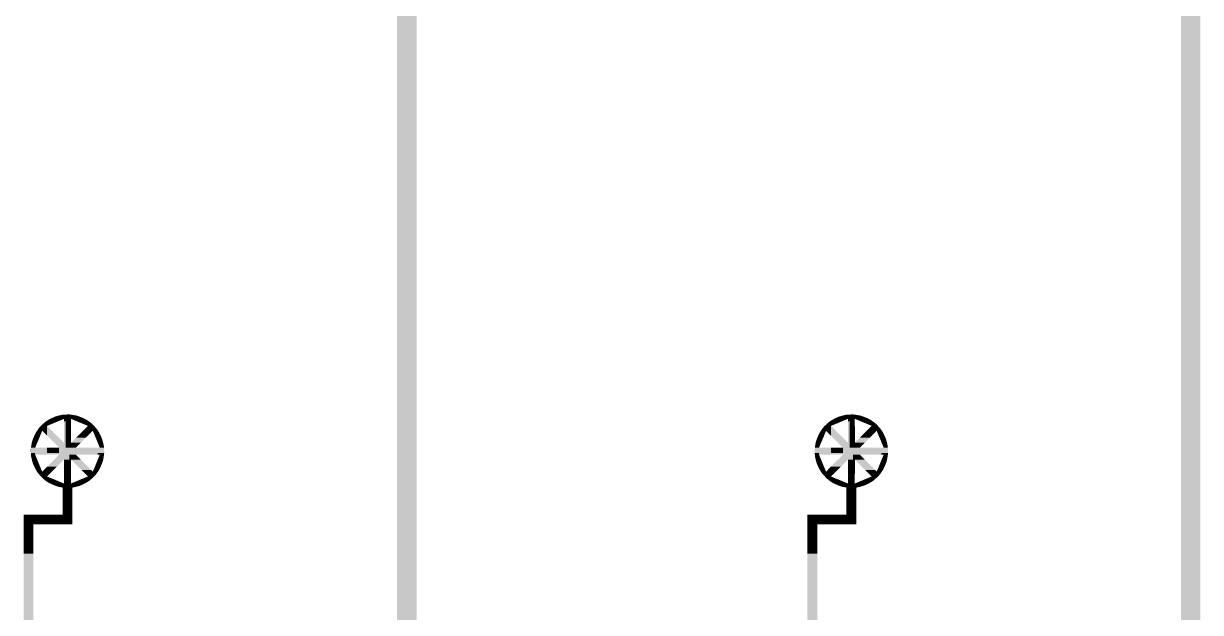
# Model space of a CAD drawing. Extents: x -40166 to 40284, y -45890 to 44060.
# Drawn here: x 4160 to 16209, y -16915 to -10890 of the extents above; entities that cross this region are included whole.
import ezdxf

# ---------------------------------------------------------------- set-up
doc = ezdxf.new("R2010")
doc.units = 0
doc.layers.add('L1D0_square', color=2, linetype='CONTINUOUS')

# ---------------------------------------------------------------- blocks, each defined once
blk = doc.blocks.new('flow-inlet')
at = {"layer": 'L1D0_square'}
for points in [[(-161, 339), (-126, 354), (-91, 339), (-91, 364)], [(-91, 364), (-55, 372), (-18, 364), (-18, 375)], [(-91, 339), (-91, 364), (-18, 339), (-18, 364)], [(-18, 309), (-18, 375), (19, 324), (19, 376)], [(19, 324), (19, 376), (35, 331), (35, 374)], [(55, 323), (35, 331), (55, 371), (35, 374)], [(55, 353), (55, 371), (126, 353), (91, 365)], [(-304, 219), (-302, 224), (-222, 253), (-279, 253)], [(-279, 253), (-252, 278), (-222, 253), (-222, 278)], [(-209, 159), (-259, 209), (-209, 259), (-259, 238)], [(-252, 278), (-225, 302), (-222, 278), (-222, 302)], [(-225, 302), (-193, 322), (-161, 302), (-161, 339)], [(-222, 253), (-222, 302), (-105, 302)], [(-86, 36), (-209, 159), (-86, 137), (-209, 259)], [(-161, 302), (-161, 339), (-105, 302), (-105, 339)], [(-105, 302), (-105, 339), (-35, 331), (-35, 339)], [(-36, 137), (-35, 302), (-18, 137), (-18, 309)], [(-35, 302), (-35, 339), (-18, 309), (-18, 339)], [(-18, 193), (-18, 309), (36, 193), (35, 331)], [(55, 323), (55, 353), (126, 323), (126, 353)], [(126, 293), (55, 323), (126, 323)], [(126, 323), (126, 353), (193, 323), (160, 339)], [(126, 302), (126, 323), (224, 302), (193, 323)], [(161, 279), (126, 293), (161, 302), (126, 302)], [(161, 279), (161, 302), (253, 279), (224, 302)], [(209, 259), (161, 279), (209, 279)], [(175, 225), (202, 252), (302, 225), (278, 252)], [(202, 252), (209, 259), (209, 252)], [(209, 252), (209, 279), (278, 252), (253, 279)], [(-365, 91), (-353, 126), (-308, 91), (-293, 126)], [(-353, 126), (-339, 160), (-293, 126), (-279, 160)], [(-339, 160), (-330, 179), (-279, 160), (-259, 209)], [(-330, 179), (-323, 193), (-259, 209), (-311, 209)], [(-311, 209), (-304, 219), (-259, 209), (-259, 238)], [(-86, -18), (-86, 137), (-36, -18), (-36, 87)], [(-36, -18), (-36, 137), (-18, -18), (-18, 137)], [(-18, 86), (-18, 193), (36, 86), (36, 193)], [(36, 86), (88, 138), (136, 86), (188, 138)], [(88, 138), (220, 193), (188, 138), (220, 170)], [(88, 138), (143, 193), (220, 193)], [(143, 193), (175, 225), (220, 193), (220, 225)], [(220, 193), (220, 225), (259, 209), (259, 225)], [(220, 193), (259, 209), (243, 193)], [(220, 170), (220, 193), (243, 193)], [(266, 193), (259, 209), (266, 225), (259, 225)], [(266, 193), (266, 225), (322, 193), (302, 225)], [(279, 161), (266, 193), (339, 161), (322, 193)], [(294, 126), (279, 161), (354, 126), (339, 161)], [(308, 91), (294, 126), (364, 91), (354, 126)], [(-375, -18), (-376, 19), (-374, -18), (-374, 35)], [(-374, 35), (-371, 55), (-331, 35), (-323, 55)], [(-374, -18), (-374, 35), (-209, -18), (-209, 35)], [(-371, 55), (-365, 91), (-323, 55), (-308, 91)], [(-209, -18), (-209, 35), (-86, -18), (-86, 36)], [(-18, 35), (-18, 86), (86, 35), (86, 86)], [(-18, -18), (-18, 35), (220, -18), (220, 35)], [(86, 36), (86, 86), (136, 86)], [(86, 35), (86, 36), (220, 35)], [(220, 18), (220, 35), (375, 18), (374, 35)], [(220, -18), (220, 18), (376, -18), (375, 18)], [(323, 55), (308, 91), (372, 55), (364, 91)], [(331, 35), (323, 55), (374, 35), (372, 55)], [(-374, -35), (-375, -18), (-331, -35), (-331, -18)], [(-372, -52), (-374, -35), (-324, -52), (-331, -35)], [(-372, -55), (-372, -52), (-323, -55), (-324, -52)], [(-364, -91), (-372, -55), (-308, -91), (-323, -55)], [(-354, -126), (-364, -91), (-294, -126), (-308, -91)], [(-136, -36), (-331, -35), (-136, -18), (-331, -18)], [(-208, -157), (-136, -86), (-107, -157), (-36, -86)], [(-136, -36), (-136, -18), (18, -36), (18, -18)], [(-136, -86), (-86, -36), (18, -86), (18, -36)], [(-36, -193), (-36, -86), (18, -193), (18, -86)], [(18, -35), (18, -18), (308, -35), (308, -18)], [(18, -36), (18, -35), (136, -36), (136, -35)], [(18, -86), (18, -36), (136, -86), (86, -36)], [(18, -193), (18, -86), (36, -193), (36, -86)], [(143, -193), (36, -86), (243, -193), (136, -86)], [(136, -36), (136, -35), (331, -35)], [(294, -126), (308, -91), (353, -126), (365, -91)], [(308, -35), (308, -18), (374, -35), (374, -18)], [(308, -91), (323, -55), (365, -91), (371, -55)], [(323, -55), (331, -35), (371, -55), (374, -35)], [(374, -35), (374, -18), (376, -19), (376, -18)], [(-339, -161), (-354, -126), (-279, -161), (-294, -126)], [(-322, -193), (-339, -161), (-266, -193), (-279, -161)], [(-302, -225), (-322, -193), (-266, -225), (-266, -193)], [(-278, -252), (-302, -225), (-202, -252), (-175, -225)], [(-266, -225), (-266, -193), (-259, -225), (-259, -209)], [(-259, -225), (-259, -209), (-243, -225), (-243, -193)], [(-243, -193), (-208, -157), (-143, -193), (-107, -157)], [(-243, -225), (-243, -193), (-175, -225), (-143, -193)], [(-35, -279), (-36, -193), (18, -279), (18, -193)], [(18, -278), (18, -193), (35, -278), (36, -193)], [(174, -224), (143, -193), (243, -224), (243, -193)], [(203, -253), (174, -224), (279, -253), (302, -224)], [(243, -224), (243, -193), (259, -224), (259, -209)], [(259, -224), (259, -209), (266, -224), (266, -193)], [(266, -193), (280, -160), (323, -193), (339, -160)], [(266, -224), (266, -193), (302, -224), (323, -193)], [(280, -160), (294, -126), (339, -160), (353, -126)], [(-253, -279), (-278, -252), (-209, -279), (-209, -252)], [(-224, -302), (-253, -279), (-161, -302), (-161, -279)], [(-193, -323), (-224, -302), (-126, -323), (-126, -302)], [(-209, -259), (-209, -252), (-202, -252)], [(-209, -279), (-209, -259), (-161, -279)], [(-126, -353), (-160, -339), (-126, -323), (-193, -323)], [(-161, -302), (-161, -279), (-126, -302), (-126, -293)], [(-126, -323), (-126, -293), (-55, -323)], [(-126, -353), (-126, -323), (-55, -353), (-55, -323)], [(-55, -371), (-91, -365), (-55, -353), (-126, -353)], [(-35, -374), (-55, -371), (-35, -331), (-55, -323)], [(-19, -376), (-35, -374), (-19, -279), (-35, -279)], [(-19, -376), (-19, -279), (18, -375), (18, -279)], [(18, -375), (18, -278), (35, -374), (35, -278)], [(35, -374), (35, -331), (55, -372), (55, -323)], [(55, -323), (126, -293), (126, -323)], [(55, -354), (55, -323), (126, -354), (126, -323)], [(55, -372), (55, -354), (91, -364), (126, -354)], [(126, -302), (126, -293), (163, -302), (163, -278)], [(126, -322), (126, -302), (193, -322), (225, -302)], [(126, -354), (126, -322), (161, -339), (193, -322)], [(163, -278), (209, -259), (209, -278)], [(163, -302), (163, -278), (225, -302), (252, -278)], [(209, -259), (203, -253), (209, -253)], [(209, -278), (209, -253), (252, -278), (279, -253)]]:
    blk.add_solid(points, dxfattribs=at)
blk = doc.blocks.new('device')
at = {"layer": 'L1D0_square', "const_width": 100}
blk.add_lwpolyline([(126, 2550), (126, 2900), (526, 2900), (526, 3250)], dxfattribs=at)
at = {"layer": 'L1D0_square'}
for points in [[(-4125, -9075), (-4125, 8975), (-4025, -9075), (-4025, 8975)], [(4000, -8975), (4000, 8975), (4100, -8975), (4100, 8975)], [(76, 1675), (76, 2575), (176, 1675), (176, 2575)]]:
    blk.add_solid(points, dxfattribs=at)
blk.add_blockref('flow-inlet', (526, 3600))

msp = doc.modelspace()

# ---------------------------------------------------------------- block references
for p in [(4084, -18865), (12109, -18865), (12109, -18865), (20134, -18865)]:
    msp.add_blockref('device', p)

doc.saveas('drawing.dxf')
